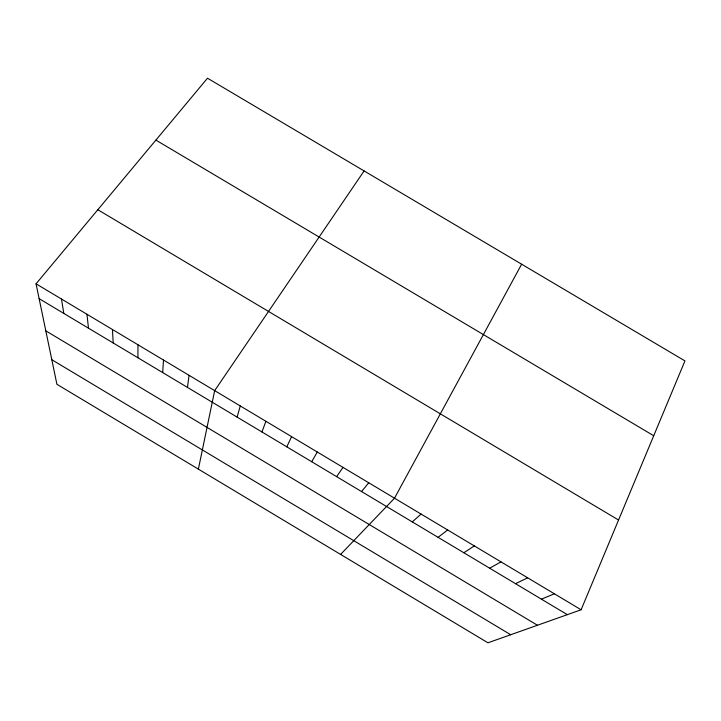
<?xml version="1.0" encoding="UTF-8"?>
<svg xmlns="http://www.w3.org/2000/svg" width="721" height="721" viewBox="0 0 721 721"><rect width="100%" height="100%" fill="white"/><g stroke="black" fill="none" stroke-linecap="round" stroke-linejoin="round"><path stroke-width="1.08" d="M137.918 357.76L137.963 344.773M162.676 372.568L163.505 360.049M187.451 387.393L189.073 375.335M198.374 469.128L214.66 390.638L364.096 170.931M237.083 417.089L240.282 405.959M261.93 431.951L265.923 421.289M581.108 609.777L684.95 360.906L207.495 78.201L36.05 283.822L56.914 384.293L487.955 642.799L581.108 609.777L36.05 283.822M286.805 446.84L291.59 436.638M521.634 264.21L394.504 498.193L340.6 554.422M311.706 461.728L317.276 452.004M336.626 476.644L342.998 467.388M361.572 491.569L368.737 482.782M412.286 521.905L421.082 514.082M438.062 537.334L447.687 529.989M463.864 552.764L474.319 545.914M489.694 568.22L500.969 561.857M515.542 583.686L527.655 577.818M541.426 599.169L554.368 593.789M155.889 140.099L653.722 435.745M97.831 209.73L618.555 520.021M39.132 298.656L567.328 614.662M45.82 330.858L537.451 625.251M51.813 359.716L510.711 634.732M61.492 299.044L63.79 313.41M86.953 314.266L88.476 328.181M112.449 329.515L113.188 342.962"/></g></svg>
